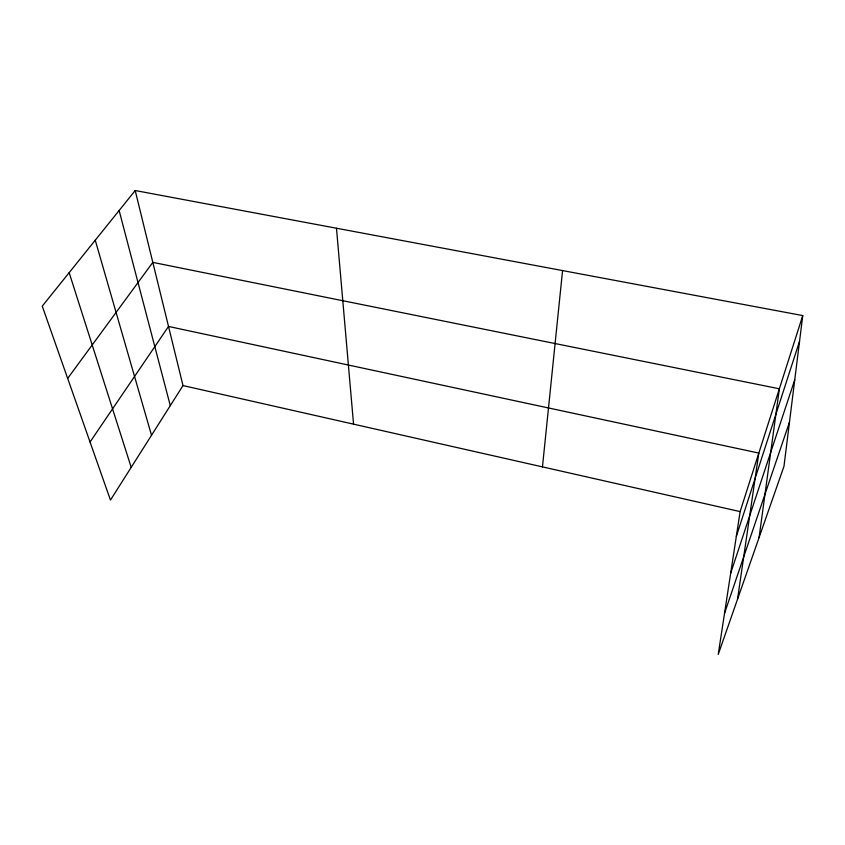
<?xml version="1.0" encoding="UTF-8"?>
<svg xmlns="http://www.w3.org/2000/svg" width="845" height="845" viewBox="0 0 845 845"><rect width="100%" height="100%" fill="white"/><g stroke="black" fill="none" stroke-linecap="round" stroke-linejoin="round"><path stroke-width="1.27" d="M542.458 466.894L562.569 270.58M802.75 315.576L783.97 466.345L718.218 654.474L740.125 511.605L802.75 315.576L135.2 190.526L42.25 306.143L110.463 500.082L183.006 385.573L135.2 190.526M759.063 537.621L779.365 388.795L152.818 262.383L67.663 378.402M737.537 599.2L758.821 453.078L168.514 326.445L90.045 442.019M736.322 536.427L799.55 341.274M730.671 573.227L794.754 379.764M724.535 613.301L789.473 422.183M183.006 385.573L740.125 511.605M69.163 272.671L131.207 467.348M95.253 240.212L151.519 435.281M119.134 210.511L170.289 405.653M336.479 228.234L353.548 424.148"/></g></svg>
